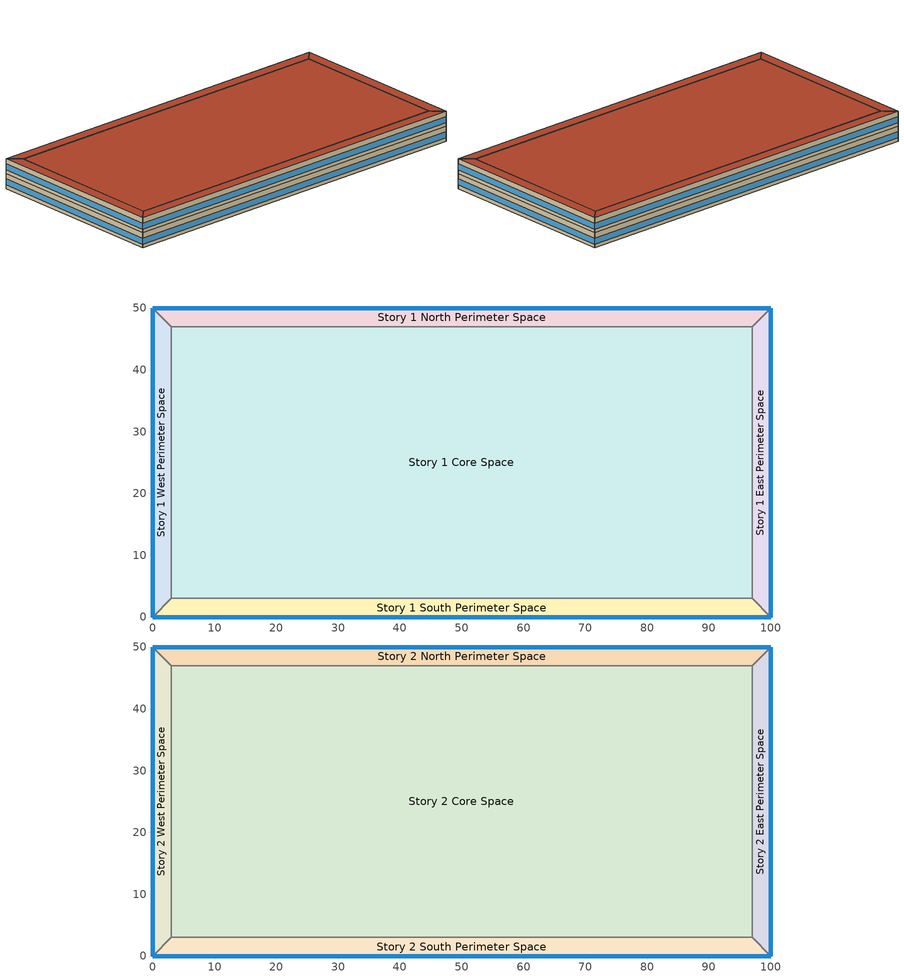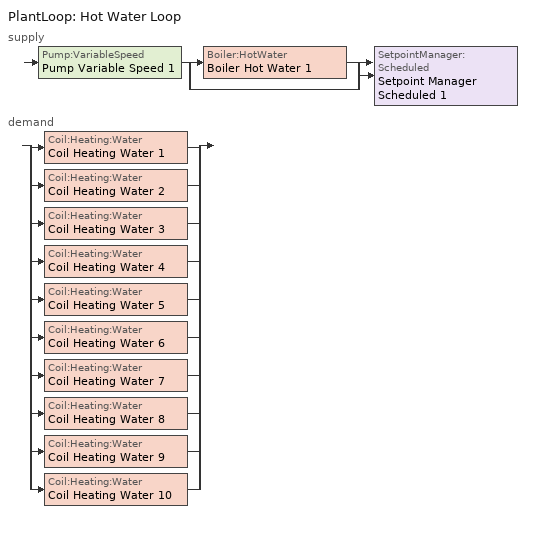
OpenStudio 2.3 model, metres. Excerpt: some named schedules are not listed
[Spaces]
Story 1 West Perimeter Space
 floor ground: 0,0 0,50 3,47 3,3 z0
 wall outside: 0,50 0,0 z0:4
 wall to Story 1 North Perimeter Space: 3,47 0,50 z0:4
 wall to Story 1 Core Space: 3,3 3,47 z0:4
 wall to Story 1 South Perimeter Space: 0,0 3,3 z0:4
 window: 0,49.97 0,0.03 z1:2.6
Story 1 North Perimeter Space
 floor ground: 0,50 100,50 97,47 3,47 z0
 wall outside: 100,50 0,50 z0:4
 wall to Story 1 East Perimeter Space: 97,47 100,50 z0:4
 wall to Story 1 Core Space: 3,47 97,47 z0:4
 window: 99.97,50 0.03,50 z1:2.6
Story 1 East Perimeter Space
 floor ground: 100,50 100,0 97,3 97,47 z0
 wall outside: 100,0 100,50 z0:4
 wall to Story 1 South Perimeter Space: 97,3 100,0 z0:4
 wall to Story 1 Core Space: 97,47 97,3 z0:4
 window: 100,0.03 100,49.97 z1:2.6
Story 1 South Perimeter Space
 floor ground: 100,0 0,0 3,3 97,3 z0
 wall outside: 0,0 100,0 z0:4
 wall to Story 1 Core Space: 97,3 3,3 z0:4
 window: 0.03,0 99.97,0 z1:2.6
Story 1 Core Space
 floor ground: 3,3 3,47 97,47 97,3 z0
Story 2 West Perimeter Space
 floor to Story 1 West Perimeter Space: 0,0 0,50 3,47 3,3 z4
 wall outside: 0,50 0,0 z4:8
 wall to Story 2 North Perimeter Space: 3,47 0,50 z4:8
 wall to Story 2 Core Space: 3,3 3,47 z4:8
 wall to Story 2 South Perimeter Space: 0,0 3,3 z4:8
 window: 0,49.97 0,0.03 z5:6.6
 roof outside: 3,3 3,47 0,50 0,0 z8
Story 2 North Perimeter Space
 floor to Story 1 North Perimeter Space: 0,50 100,50 97,47 3,47 z4
 wall outside: 100,50 0,50 z4:8
 wall to Story 2 East Perimeter Space: 97,47 100,50 z4:8
 wall to Story 2 Core Space: 3,47 97,47 z4:8
 window: 99.97,50 0.03,50 z5:6.6
 roof outside: 3,47 97,47 100,50 0,50 z8
Story 2 East Perimeter Space
 floor to Story 1 East Perimeter Space: 100,50 100,0 97,3 97,47 z4
 wall outside: 100,0 100,50 z4:8
 wall to Story 2 South Perimeter Space: 97,3 100,0 z4:8
 wall to Story 2 Core Space: 97,47 97,3 z4:8
 window: 100,0.03 100,49.97 z5:6.6
 roof outside: 97,47 97,3 100,0 100,50 z8
Story 2 South Perimeter Space
 floor to Story 1 South Perimeter Space: 100,0 0,0 3,3 97,3 z4
 wall outside: 0,0 100,0 z4:8
 wall to Story 2 Core Space: 97,3 3,3 z4:8
 window: 0.03,0 99.97,0 z5:6.6
 roof outside: 97,3 3,3 0,0 100,0 z8
Story 2 Core Space
 floor to Story 1 Core Space: 3,3 3,47 97,47 97,3 z4
 roof outside: 97,3 97,47 3,47 3,3 z8
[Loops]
PlantLoop 'Hot Water Loop'
 supply: Pump:VariableSpeed 'Pump Variable Speed 1' > split
  | Boiler:HotWater 'Boiler Hot Water 1'
  | bypass
  join > SetpointManager:Scheduled 'Setpoint Manager Scheduled 1'
 demand: split
  | Coil:Heating:Water 'Coil Heating Water 1'
  | Coil:Heating:Water 'Coil Heating Water 2'
  | Coil:Heating:Water 'Coil Heating Water 3'
  | Coil:Heating:Water 'Coil Heating Water 4'
  | Coil:Heating:Water 'Coil Heating Water 5'
  | Coil:Heating:Water 'Coil Heating Water 6'
  | Coil:Heating:Water 'Coil Heating Water 7'
  | Coil:Heating:Water 'Coil Heating Water 8'
  | Coil:Heating:Water 'Coil Heating Water 9'
  | Coil:Heating:Water 'Coil Heating Water 10'
[Building]
Building 1: Space Type=Baseline Model Space Type; Default Construction Set=ASHRAE_189.1-2009_ClimateZone 4-5 (mdoff)_ConstSet
[SizingPeriod:DesignDay] Barometric Pressure {Pa}=98934; Sky Clearness=0; Rain Indicator=0; Snow Indicator=0; Day of Month=21; Daylight Saving Time Indicator=0; Humidity Indicating Type=Wetbulb; Dry-Bulb Temperature Range Modifier Type=DefaultMultipliers
Name | Maximum Dry-Bulb Temperature {C} | Daily Dry-Bulb Temperature Range {deltaC} | Humidity Indicating Conditions at Maximum Dry-Bulb | Wind Speed {m/s} | Wind Direction {deg} | Month | Day Type | Solar Model Indicator | ASHRAE Taub | ASHRAE Taud
Chicago Ohare Intl Ap Ann Clg .4% Condns DB=>MWB | 33.3 | 10.5 | 23.7 | 5.2 | 230 | 7 | SummerDesignDay | ASHRAETau | 0.455 | 2.05
Chicago Ohare Intl Ap Ann Htg 99.6% Condns DB | -20 | 0 | -20 | 4.9 | 270 | 1 | WinterDesignDay | ASHRAEClearSky
[DefaultConstructionSet]
ASHRAE_189.1-2009_ClimateZone 4-5 (mdoff)_ConstSet: Default Exterior Surface Constructions=ASHRAE_189.1-2009_ClimateZone 4-5 (mdoff)_Exterior_DefSurfCons; Default Interior Surface Constructions=000_Interior_DefSurfCons; Default Ground Contact Surface Constructions=000_Ground_DefSurfCons; Default Exterior SubSurface Constructions=ASHRAE_189.1-2009_ClimateZone 4-5 (mdoff)_Exterior_DefSubCons; Default Interior SubSurface Constructions=000_Interior_DefSubCons; Interior Partition Construction=000_Interior Partition
[DefaultSurfaceConstructions]
Name | Floor Construction | Wall Construction | Roof Ceiling Construction
ASHRAE_189.1-2009_ClimateZone 4-5 (mdoff)_Exterior_DefSurfCons | 000_ExtSlabCarpet_4in_ClimateZone 1-8 | ASHRAE_189.1-2009_ExtWall_SteelFrame_ClimateZone 4-8 | ASHRAE_189.1-2009_ExtRoof_IEAD_ClimateZone 2-5
000_Interior_DefSurfCons | 000_Interior Floor | 000_Interior Wall | 000_Interior Ceiling
000_Ground_DefSurfCons | 000_ExtSlabCarpet_4in_ClimateZone 1-8 | 000_ExtSlabCarpet_4in_ClimateZone 1-8 | 000_ExtSlabCarpet_4in_ClimateZone 1-8
[DefaultSubSurfaceConstructions] Glass Door Construction=000_Exterior Window; Skylight Construction=000_Exterior Window; Tubular Daylight Dome Construction=000_Interior Window; Tubular Daylight Diffuser Construction=000_Interior Window
Name | Fixed Window Construction | Operable Window Construction | Door Construction
ASHRAE_189.1-2009_ClimateZone 4-5 (mdoff)_Exterior_DefSubCons | ASHRAE_189.1-2009_ExtWindow_ClimateZone 4-5 | ASHRAE_189.1-2009_ExtWindow_ClimateZone 4-5 | 000_Exterior Door
000_Interior_DefSubCons | 000_Interior Window | 000_Interior Window | 000_Interior Door
[Construction]
000_Interior Partition; 000_Interior Door: 000_G05 25mm wood
000_ExtSlabCarpet_4in_ClimateZone 1-8: MAT-CC05 4 HW CONCRETE, CP02 CARPET PAD
ASHRAE_189.1-2009_ExtWall_SteelFrame_ClimateZone 4-8: MAT-SHEATH, Wall Insulation [39], 1/2IN Gypsum
ASHRAE_189.1-2009_ExtRoof_IEAD_ClimateZone 2-5: Roof Membrane, Roof Insulation [21], Metal Decking
000_Interior Floor: 000_F16 Acoustic tile, 000_F05 Ceiling air space resistance, 000_M11 100mm lightweight concrete
000_Interior Wall: 000_G01a 19mm gypsum board, 000_F04 Wall air space resistance, 000_G01a 19mm gypsum board
000_Interior Ceiling: 000_M11 100mm lightweight concrete, 000_F05 Ceiling air space resistance, 000_F16 Acoustic tile
ASHRAE_189.1-2009_ExtWindow_ClimateZone 4-5: Theoretical Glass [207]
000_Exterior Door: 000_F08 Metal surface, 000_I01 25mm insulation board
000_Exterior Window: 000_Clear 3mm, 000_Air 13mm, 000_Clear 3mm
000_Interior Window: 000_Clear 3mm
[Material]
Name | Roughness | Thickness | Conductivity | Density | Specific Heat | Thermal Absorptance | Solar Absorptance | Visible Absorptance
000_G05 25mm wood | MediumSmooth | 0.0254 | 0.15 | 608 | 1630
MAT-CC05 4 HW CONCRETE | Rough | 0.1016 | 1.311 | 2240 | 836.8 | 0.9 | 0.7 | 0.7
Wall Insulation [39] | MediumRough | 0.1184 | 0.045 | 265 | 836.8 | 0.9 | 0.7 | 0.7
1/2IN Gypsum | Smooth | 0.0127 | 0.16 | 784.9 | 830 | 0.9 | 0.92 | 0.92
Roof Membrane | VeryRough | 0.0095 | 0.16 | 1121.29 | 1460 | 0.9 | 0.7 | 0.7
Roof Insulation [21] | MediumRough | 0.2105 | 0.049 | 265 | 836.8 | 0.9 | 0.7 | 0.7
Metal Decking | MediumSmooth | 0.0015 | 45.006 | 7680 | 418.4 | 0.9 | 0.7 | 0.3
000_F16 Acoustic tile | MediumSmooth | 0.0191 | 0.06 | 368 | 590
000_M11 100mm lightweight concrete | MediumRough | 0.1016 | 0.53 | 1280 | 840
000_G01a 19mm gypsum board | MediumSmooth | 0.019 | 0.16 | 800 | 1090
000_F08 Metal surface | Smooth | 0.0008 | 45.28 | 7824 | 500
000_I01 25mm insulation board | MediumRough | 0.0254 | 0.03 | 43 | 1210
[Material:NoMass] Thermal Absorptance=0.9; Solar Absorptance=0.7
Name | Roughness | Thermal Resistance | Visible Absorptance
CP02 CARPET PAD | VeryRough | 0.2165 | 0.8
MAT-SHEATH | Rough | 0.3626 | 0.7
[Material:AirGap]
Name | Thermal Resistance
000_F05 Ceiling air space resistance | 0.18
000_F04 Wall air space resistance | 0.15
[WindowMaterial:Glazing] Optical Data Type=SpectralAverage; Thickness=0.003; Infrared Transmittance at Normal Incidence=0
Name | Solar Transmittance at Normal Incidence | Front Side Solar Reflectance at Normal Incidence | Back Side Solar Reflectance at Normal Incidence | Visible Transmittance at Normal Incidence | Front Side Visible Reflectance at Normal Incidence | Back Side Visible Reflectance at Normal Incidence | Front Side Infrared Hemispherical Emissivity | Back Side Infrared Hemispherical Emissivity | Conductivity | Dirt Correction Factor for Solar and Visible Transmittance | Solar Diffusing
Theoretical Glass [207] | 0.3311 | 0.6189 | 0.6189 | 0.44 | 0.51 | 0.51 | 0.9 | 0.9 | 0.0133 | 1 | No
000_Clear 3mm | 0.837 | 0.075 | 0.075 | 0.898 | 0.081 | 0.081 | 0.84 | 0.84 | 0.9
[WindowMaterial:Gas]
000_Air 13mm: Gas Type=Air; Thickness=0.0127
[BuildingStory] Nominal Floor to Floor Height {m}=4
Name | Nominal Z Coordinate {m}
Story 1 | 0
Story 2 | 4
[Space]
Name | Building Story | Thermal Zone
Story 1 West Perimeter Space | Story 1 | Story 1 West Perimeter Thermal Zone
Story 1 North Perimeter Space | Story 1 | Story 1 North Perimeter Thermal Zone
Story 1 East Perimeter Space | Story 1 | Story 1 East Perimeter Thermal Zone
Story 1 South Perimeter Space | Story 1 | Story 1 South Perimeter Thermal Zone
Story 1 Core Space | Story 1 | Story 1 Core Thermal Zone
Story 2 West Perimeter Space | Story 2 | Story 2 West Perimeter Thermal Zone
Story 2 North Perimeter Space | Story 2 | Story 2 North Perimeter Thermal Zone
Story 2 East Perimeter Space | Story 2 | Story 2 East Perimeter Thermal Zone
Story 2 South Perimeter Space | Story 2 | Story 2 South Perimeter Thermal Zone
Story 2 Core Space | Story 2 | Story 2 Core Thermal Zone
[ThermalZone] Use Ideal Air Loads=No
Name | Thermostat
Story 2 Core Thermal Zone | Thermostat Setpoint Dual Setpoint 10
Story 2 North Perimeter Thermal Zone | Thermostat Setpoint Dual Setpoint 9
Story 2 East Perimeter Thermal Zone | Thermostat Setpoint Dual Setpoint 7
Story 2 West Perimeter Thermal Zone | Thermostat Setpoint Dual Setpoint 5
Story 1 Core Thermal Zone | Thermostat Setpoint Dual Setpoint 4
Story 1 South Perimeter Thermal Zone | Thermostat Setpoint Dual Setpoint 3
Story 1 East Perimeter Thermal Zone | Thermostat Setpoint Dual Setpoint 8
Story 1 North Perimeter Thermal Zone | Thermostat Setpoint Dual Setpoint 1
Story 2 South Perimeter Thermal Zone | Thermostat Setpoint Dual Setpoint 2
Story 1 West Perimeter Thermal Zone | Thermostat Setpoint Dual Setpoint 6
[Sizing:Zone] Zone Cooling Design Supply Air Temperature Input Method=SupplyAirTemperature; Zone Cooling Design Supply Air Temperature {C}=14; Zone Cooling Design Supply Air Temperature Difference {deltaC}=11.11; Zone Heating Design Supply Air Temperature Input Method=SupplyAirTemperature; Zone Heating Design Supply Air Temperature {C}=40; Zone Heating Design Supply Air Temperature Difference {deltaC}=11.11; Zone Cooling Design Supply Air Humidity Ratio {kg-H2O/kg-air}=0.0085; Zone Heating Design Supply Air Humidity Ratio {kg-H2O/kg-air}=0.008; Cooling Design Air Flow Method=DesignDay; Heating Design Air Flow Method=DesignDay; Account for Dedicated Outdoor Air System=No; Dedicated Outdoor Air System Control Strategy=NeutralSupplyAir; Dedicated Outdoor Air Low Setpoint Temperature for Design {C}=autosize; Dedicated Outdoor Air High Setpoint Temperature for Design {C}=autosize
Story 2 Core Thermal Zone; Story 2 North Perimeter Thermal Zone; Story 2 East Perimeter Thermal Zone; Story 2 West Perimeter Thermal Zone; Story 1 Core Thermal Zone; Story 1 South Perimeter Thermal Zone; Story 1 East Perimeter Thermal Zone; Story 1 North Perimeter Thermal Zone; Story 2 South Perimeter Thermal Zone; Story 1 West Perimeter Thermal Zone
[Zone equipment]
Story 2 Core Thermal Zone: Zone HVAC Packaged Terminal Air Conditioner 10
Story 2 North Perimeter Thermal Zone: Zone HVAC Packaged Terminal Air Conditioner 9
Story 2 East Perimeter Thermal Zone: Zone HVAC Packaged Terminal Air Conditioner 7
Story 2 West Perimeter Thermal Zone: Zone HVAC Packaged Terminal Air Conditioner 5
Story 1 Core Thermal Zone: Zone HVAC Packaged Terminal Air Conditioner 4
Story 1 South Perimeter Thermal Zone: Zone HVAC Packaged Terminal Air Conditioner 3
Story 1 East Perimeter Thermal Zone: Zone HVAC Packaged Terminal Air Conditioner 8
Story 1 North Perimeter Thermal Zone: Zone HVAC Packaged Terminal Air Conditioner 1
Story 2 South Perimeter Thermal Zone: Zone HVAC Packaged Terminal Air Conditioner 2
Story 1 West Perimeter Thermal Zone: Zone HVAC Packaged Terminal Air Conditioner 6
[PlantLoop]
Hot Water Loop: Fluid Type=Water; Glycol Concentration=0; Plant Loop Volume {m3}=Autocalculate; Load Distribution Scheme=Optimal
[Sizing:Plant]
Hot Water Loop: Loop Type=Heating; Design Loop Exit Temperature {C}=82; Loop Design Temperature Difference {deltaC}=11; Sizing Option=NonCoincident; Zone Timesteps in Averaging Window=1; Coincident Sizing Factor Mode=None
[Pump:VariableSpeed]
Pump Variable Speed 1: Pump Control Type=Intermittent; Skin Loss Radiative Fraction=0.5; Design Power Sizing Method=PowerPerFlowPerPressure; Design Electric Power per Unit Flow Rate {W/(m3/s)}=348701.1; Design Shaft Power per Unit Flow Rate per Unit Head {W/((m3/s)-Pa)}=1.28205; Design Minimum Flow Rate Fraction=0
[Boiler:HotWater]
Boiler Hot Water 1: Efficiency Curve Temperature Evaluation Variable=LeavingBoiler; Normalized Boiler Efficiency Curve=Boiler Efficiency; Water Outlet Upper Temperature Limit {C}=99; Boiler Flow Mode=ConstantFlow; Parasitic Electric Load {W}=0; Sizing Factor=1
[SetpointManager:Scheduled]
Setpoint Manager Scheduled 1: Control Variable=Temperature; Schedule=Hot_Water_Temperature
[Fan:ConstantVolume] Availability Schedule=Always On Discrete; Pressure Rise {Pa}=500; Maximum Flow Rate {m3/s}=AutoSize
Fan Constant Volume 1; Fan Constant Volume 2; Fan Constant Volume 3; Fan Constant Volume 4; Fan Constant Volume 5; Fan Constant Volume 6; Fan Constant Volume 7; Fan Constant Volume 8; Fan Constant Volume 9; Fan Constant Volume 10
[Coil:Heating:Water] Availability Schedule=Always On Discrete
Coil Heating Water 1; Coil Heating Water 2; Coil Heating Water 3; Coil Heating Water 4; Coil Heating Water 5; Coil Heating Water 6; Coil Heating Water 7; Coil Heating Water 8; Coil Heating Water 9; Coil Heating Water 10
[Coil:Cooling:DX:SingleSpeed] Availability Schedule=Always On Discrete; Rated Total Cooling Capacity {W}=autosize; Rated Sensible Heat Ratio=autosize; Rated COP {W/W}=3; Rated Air Flow Rate {m3/s}=autosize; Rated Evaporator Fan Power Per Volume Flow Rate {W/(m3/s)}=773.3; Condenser Type=AirCooled; Evaporative Condenser Effectiveness=0; Evaporative Condenser Air Flow Rate {m3/s}=Autosize; Evaporative Condenser Pump Rated Power Consumption {W}=Autosize; Crankcase Heater Capacity {W}=0; Maximum Outdoor Dry-Bulb Temperature for Crankcase Heater Operation {C}=0; Basin Heater Capacity {W/K}=0; Basin Heater Setpoint Temperature {C}=10
Name | Total Cooling Capacity Function of Temperature Curve | Total Cooling Capacity Function of Flow Fraction Curve | Energy Input Ratio Function of Temperature Curve | Energy Input Ratio Function of Flow Fraction Curve | Part Load Fraction Correlation Curve
Coil Cooling DX Single Speed 1 | Curve Biquadratic 1 | Curve Quadratic 1 | Curve Biquadratic 2 | Curve Quadratic 2 | Curve Quadratic 3
Coil Cooling DX Single Speed 2 | Curve Biquadratic 3 | Curve Quadratic 4 | Curve Biquadratic 4 | Curve Quadratic 5 | Curve Quadratic 6
Coil Cooling DX Single Speed 3 | Curve Biquadratic 5 | Curve Quadratic 7 | Curve Biquadratic 6 | Curve Quadratic 8 | Curve Quadratic 9
Coil Cooling DX Single Speed 4 | Curve Biquadratic 7 | Curve Quadratic 10 | Curve Biquadratic 8 | Curve Quadratic 11 | Curve Quadratic 12
Coil Cooling DX Single Speed 5 | Curve Biquadratic 9 | Curve Quadratic 13 | Curve Biquadratic 10 | Curve Quadratic 14 | Curve Quadratic 15
Coil Cooling DX Single Speed 6 | Curve Biquadratic 11 | Curve Quadratic 16 | Curve Biquadratic 12 | Curve Quadratic 17 | Curve Quadratic 18
Coil Cooling DX Single Speed 7 | Curve Biquadratic 13 | Curve Quadratic 19 | Curve Biquadratic 14 | Curve Quadratic 20 | Curve Quadratic 21
Coil Cooling DX Single Speed 8 | Curve Biquadratic 15 | Curve Quadratic 22 | Curve Biquadratic 16 | Curve Quadratic 23 | Curve Quadratic 24
Coil Cooling DX Single Speed 9 | Curve Biquadratic 17 | Curve Quadratic 25 | Curve Biquadratic 18 | Curve Quadratic 26 | Curve Quadratic 27
Coil Cooling DX Single Speed 10 | Curve Biquadratic 19 | Curve Quadratic 28 | Curve Biquadratic 20 | Curve Quadratic 29 | Curve Quadratic 30
[ZoneHVAC:PackagedTerminalAirConditioner] Availability Schedule=Always On Discrete; Supply Air Flow Rate During Cooling Operation {m3/s}=Autosize; Supply Air Flow Rate During Heating Operation {m3/s}=Autosize; Supply Air Flow Rate When No Cooling or Heating is Needed {m3/s}=Autosize; Outdoor Air Flow Rate During Cooling Operation {m3/s}=Autosize; Outdoor Air Flow Rate During Heating Operation {m3/s}=Autosize; Outdoor Air Flow Rate When No Cooling or Heating is Needed {m3/s}=Autosize; Fan Placement=DrawThrough
Name | Supply Air Fan | Heating Coil | Cooling Coil
Zone HVAC Packaged Terminal Air Conditioner 1 | Fan Constant Volume 1 | Coil Heating Water 1 | Coil Cooling DX Single Speed 1
Zone HVAC Packaged Terminal Air Conditioner 2 | Fan Constant Volume 2 | Coil Heating Water 2 | Coil Cooling DX Single Speed 2
Zone HVAC Packaged Terminal Air Conditioner 3 | Fan Constant Volume 3 | Coil Heating Water 3 | Coil Cooling DX Single Speed 3
Zone HVAC Packaged Terminal Air Conditioner 4 | Fan Constant Volume 4 | Coil Heating Water 4 | Coil Cooling DX Single Speed 4
Zone HVAC Packaged Terminal Air Conditioner 5 | Fan Constant Volume 5 | Coil Heating Water 5 | Coil Cooling DX Single Speed 5
Zone HVAC Packaged Terminal Air Conditioner 6 | Fan Constant Volume 6 | Coil Heating Water 6 | Coil Cooling DX Single Speed 6
Zone HVAC Packaged Terminal Air Conditioner 7 | Fan Constant Volume 7 | Coil Heating Water 7 | Coil Cooling DX Single Speed 7
Zone HVAC Packaged Terminal Air Conditioner 8 | Fan Constant Volume 8 | Coil Heating Water 8 | Coil Cooling DX Single Speed 8
Zone HVAC Packaged Terminal Air Conditioner 9 | Fan Constant Volume 9 | Coil Heating Water 9 | Coil Cooling DX Single Speed 9
Zone HVAC Packaged Terminal Air Conditioner 10 | Fan Constant Volume 10 | Coil Heating Water 10 | Coil Cooling DX Single Speed 10
[ThermostatSetpoint:DualSetpoint] Heating Setpoint Temperature Schedule=Heating Sch; Cooling Setpoint Temperature Schedule=Cooling Sch
Thermostat Setpoint Dual Setpoint 1; Thermostat Setpoint Dual Setpoint 2; Thermostat Setpoint Dual Setpoint 3; Thermostat Setpoint Dual Setpoint 4; Thermostat Setpoint Dual Setpoint 5; Thermostat Setpoint Dual Setpoint 6; Thermostat Setpoint Dual Setpoint 7; Thermostat Setpoint Dual Setpoint 8; Thermostat Setpoint Dual Setpoint 9; Thermostat Setpoint Dual Setpoint 10
[SpaceType]
Baseline Model Space Type: Default Schedule Set=Baseline Model Schedule Set; Design Specification Outdoor Air Object=Baseline Model OA
[DefaultScheduleSet]
Baseline Model Schedule Set: Number of People Schedule=Baseline Model People Lights and Equipment Schedule; People Activity Level Schedule=Baseline Model People Activity Schedule; Lighting Schedule=Baseline Model People Lights and Equipment Schedule; Electric Equipment Schedule=Baseline Model People Lights and Equipment Schedule; Infiltration Schedule=Baseline Model Infiltration Schedule
[DesignSpecification:OutdoorAir]
Baseline Model OA: Outdoor Air Method=Sum; Outdoor Air Flow per Person {m3/s-person}=0.00943895
[SpaceInfiltration:DesignFlowRate]
Baseline Model Infiltration: Space or SpaceType=Baseline Model Space Type; Design Flow Rate Calculation Method=Flow/ExteriorArea; Flow per Exterior Surface Area {m3/s-m2}=0.0003048
[People:Definition]
Baseline Model People Definition: Number of People Calculation Method=People/Area; People per Space Floor Area {person/m2}=0.0538196; Fraction Radiant=0.3
[People]
Baseline Model People: People Definition=Baseline Model People Definition; Space or SpaceType=Baseline Model Space Type; Multiplier=1
[Lights:Definition]
Baseline Model Lights Definition: Design Level Calculation Method=Watts/Area; Watts per Space Floor Area {W/m2}=10.7639
[Lights]
Baseline Model Lights: Lights Definition=Baseline Model Lights Definition; Space or SpaceType=Baseline Model Space Type; Fraction Replaceable=1
[ElectricEquipment:Definition]
Baseline Model Electric Equipment Definition: Design Level Calculation Method=Watts/Area; Watts per Space Floor Area {W/m2}=10.7639
[ElectricEquipment]
Baseline Model Electric Equipment: Electric Equipment Definition=Baseline Model Electric Equipment Definition; Space or SpaceType=Baseline Model Space Type
[AvailabilityManager:ScheduledOn]
Availability Manager Scheduled On 1: Schedule=Always On Discrete
[AvailabilityManager:ScheduledOff]
Availability Manager Scheduled Off 1: Schedule=Always Off Discrete
[Curve:Biquadratic]
Name | Coefficient1 Constant | Coefficient2 x | Coefficient3 x**2 | Coefficient4 y | Coefficient5 y**2 | Coefficient6 x*y | Minimum Value of x | Maximum Value of x | Minimum Value of y | Maximum Value of y | Input Unit Type for X | Input Unit Type for Y | Output Unit Type
Boiler Efficiency | 1 | 0 | 0 | 0 | 0 | 0 | 0 | 1 | 0 | 1 | Dimensionless | Dimensionless | Dimensionless
Curve Biquadratic 1; Curve Biquadratic 3; Curve Biquadratic 5; Curve Biquadratic 7; Curve Biquadratic 9; Curve Biquadratic 11; Curve Biquadratic 13; Curve Biquadratic 15; Curve Biquadratic 17; Curve Biquadratic 19 | 0.942588 | 0.00954335 | 0.00068377 | -0.0110427 | 5.249e-06 | -9.72e-06 | 17 | 22 | 13 | 46
Curve Biquadratic 2; Curve Biquadratic 4; Curve Biquadratic 6; Curve Biquadratic 8; Curve Biquadratic 10; Curve Biquadratic 12; Curve Biquadratic 14; Curve Biquadratic 16; Curve Biquadratic 18; Curve Biquadratic 20 | 0.342414 | 0.034885 | -0.0006237 | 0.00497722 | 0.000437951 | -0.000728028 | 17 | 22 | 13 | 46
[Schedule:Ruleset]
Name | Default Day Schedule | Summer Design Day Schedule | Winter Design Day Schedule
Hot_Water_Temperature | Hot_Water_Temperature_Default | Hot_Water_Temperature_Summer_Design_Day | Hot_Water_Temperature_Winter_Design_Day
Cooling Sch | Cooling Sch Default
Heating Sch | Heating Sch Default
Baseline Model Infiltration Schedule | Baseline Model Infiltration Schedule Schedule All Days | Baseline Model Infiltration Schedule Summer Design Day | Baseline Model Infiltration Schedule Winter Design Day
Baseline Model People Lights and Equipment Schedule | Baseline Model People Lights and Equipment Schedule Schedule Week Day | Baseline Model People Lights and Equipment Schedule Summer Design Day | Baseline Model People Lights and Equipment Schedule Winter Design Day
Baseline Model People Activity Schedule | Baseline Model People Activity Schedule Default
[Schedule:Day]
Hot_Water_Temperature_Default; Hot_Water_Temperature_Summer_Design_Day: 24, 0, 67
Cooling Sch Default: 24, 0, 28
Heating Sch Default: 24, 0, 24
Baseline Model Infiltration Schedule Schedule All Days: 6, 0, 1, 22, 0, 0.25, 24, 0, 1
Baseline Model Infiltration Schedule Winter Design Day; Baseline Model Infiltration Schedule Summer Design Day; Baseline Model People Lights and Equipment Schedule Summer Design Day: 24, 0, 1
Baseline Model People Lights and Equipment Schedule Schedule Week Day: 6, 0, 0, 7, 0, 0.1, 8, 0, 0.2, 12, 0, 0.95, 13, 0, 0.5, 17, 0, 0.95, 18, 0, 0.7, 20, 0, 0.4, 22, 0, 0.1, 24, 0, 0.05
Baseline Model People Lights and Equipment Schedule Winter Design Day: 24, 0, 0
Baseline Model People Activity Schedule Default: 24, 0, 120
[Schedule:Constant]
Name | Value
Always On Discrete | 1
Always Off Discrete | 0
[Curve:Quadratic]
Name | Coefficient1 Constant | Coefficient2 x | Coefficient3 x**2 | Minimum Value of x | Maximum Value of x
Curve Quadratic 1; Curve Quadratic 4; Curve Quadratic 7; Curve Quadratic 10; Curve Quadratic 13; Curve Quadratic 16; Curve Quadratic 19; Curve Quadratic 22; Curve Quadratic 25; Curve Quadratic 28 | 0.8 | 0.2 | 0 | 0.5 | 1.5
Curve Quadratic 2; Curve Quadratic 5; Curve Quadratic 8; Curve Quadratic 11; Curve Quadratic 14; Curve Quadratic 17; Curve Quadratic 20; Curve Quadratic 23; Curve Quadratic 26; Curve Quadratic 29 | 1.1552 | -0.1808 | 0.0256 | 0.5 | 1.5
Curve Quadratic 3; Curve Quadratic 6; Curve Quadratic 9; Curve Quadratic 12; Curve Quadratic 15; Curve Quadratic 18; Curve Quadratic 21; Curve Quadratic 24; Curve Quadratic 27; Curve Quadratic 30 | 0.85 | 0.15 | 0 | 0 | 1
[Schedule:Rule] Schedule Ruleset=Baseline Model People Lights and Equipment Schedule
Name | Rule Order | Day Schedule | Apply Saturday | Apply Sunday
Baseline Model People Lights and Equipment Schedule Saturday Rule | 1 | Baseline Model People Lights and Equipment Schedule Saturday | Yes
Baseline Model People Lights and Equipment Schedule Sunday Rule | 0 | Baseline Model People Lights and Equipment Schedule Schedule Sunday |  | Yes
